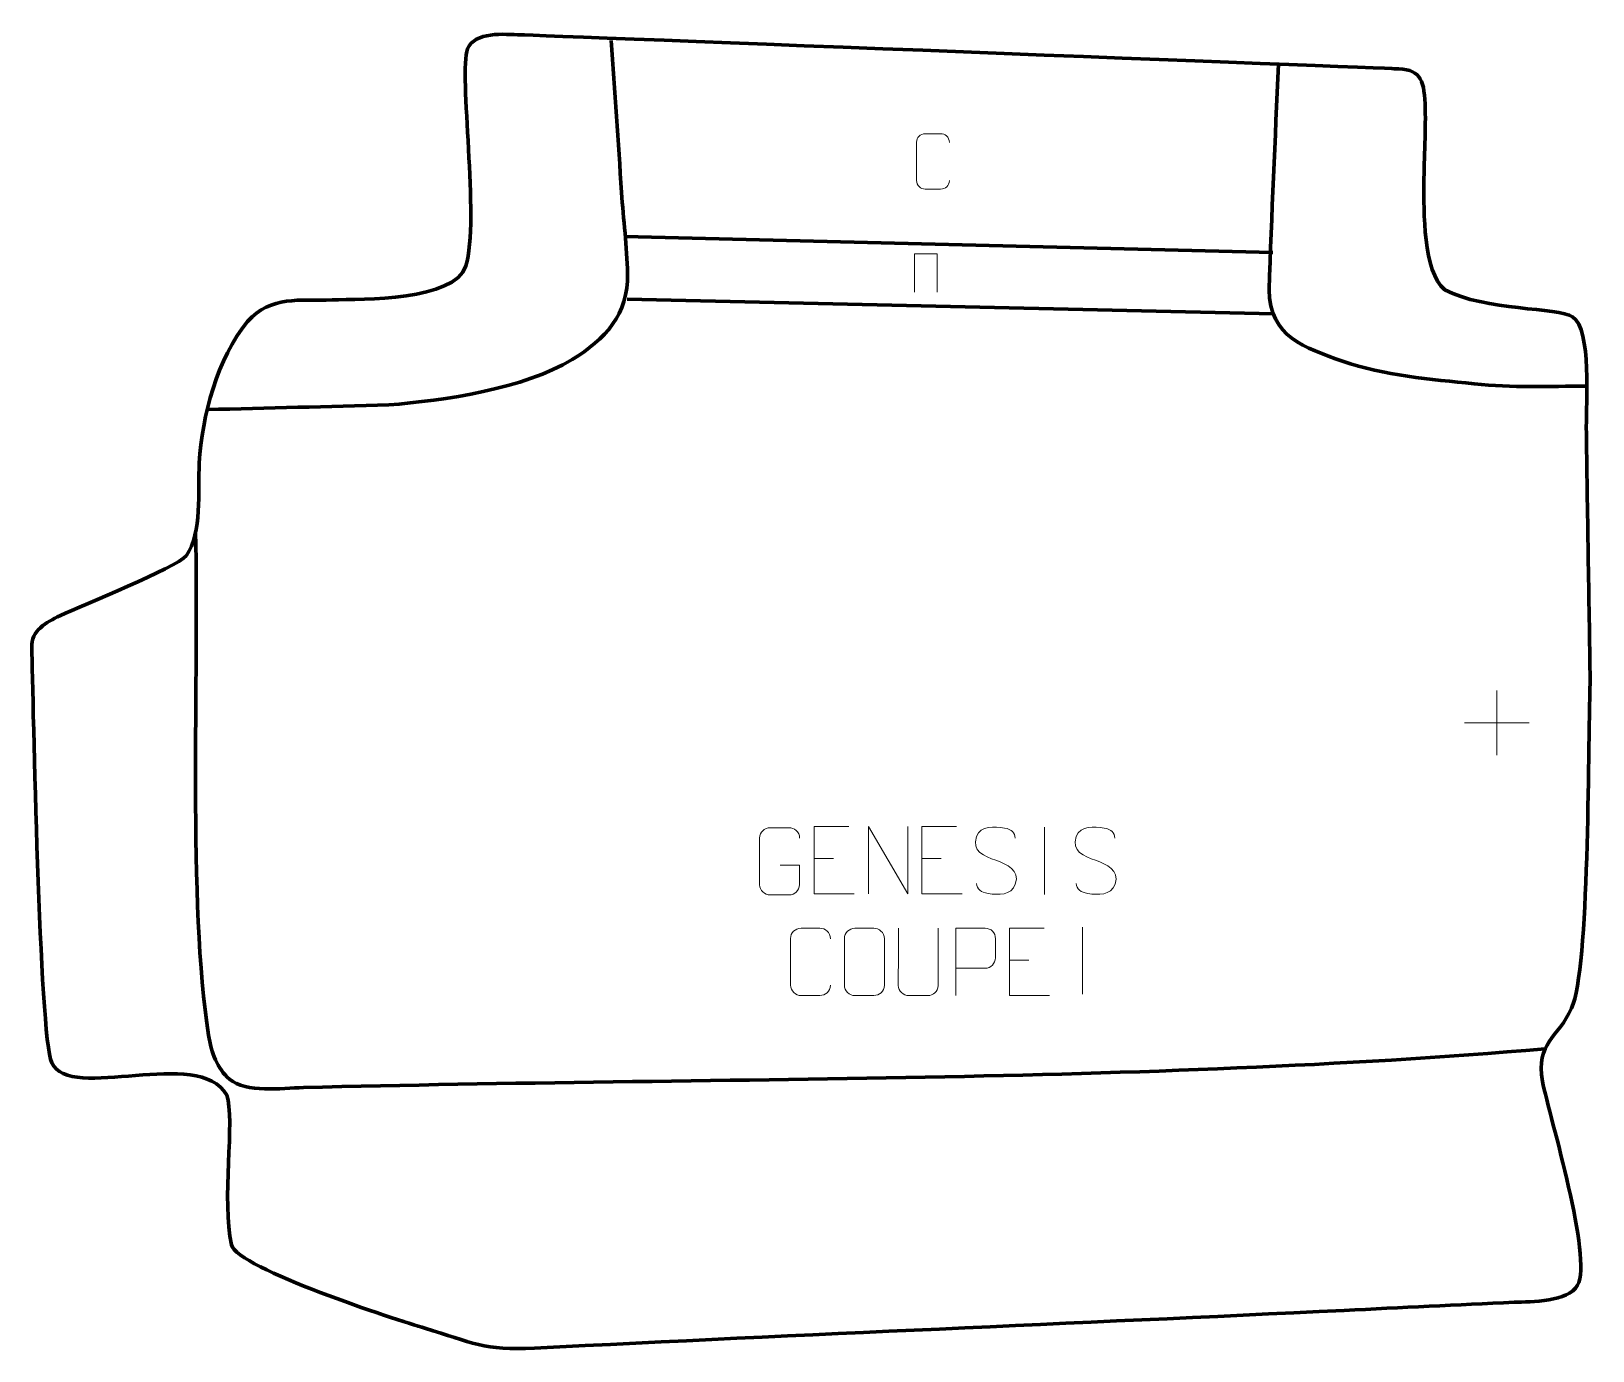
# Model space of a CAD drawing. Header units: millimetres. Extents: x 942 to 1521, y 65 to 555.
import ezdxf

# ---------------------------------------------------------------- set-up
doc = ezdxf.new("R2010")
doc.units = ezdxf.units.MM
doc.header["$MEASUREMENT"] = 0
doc.layers.add('layer 2', color=7, linetype='Continuous')
doc.layers.add('layer 3', color=7, linetype='Continuous')

msp = doc.modelspace()

# ---------------------------------------------------------------- linework, layer by layer
at = {"layer": 'layer 2', "color": 142, "lineweight": 158}
for points, knots in [([(1007.1269, 414.6988), (1029.5713, 415.2824), (1052.0371, 415.7994), (1074.4772, 416.4474), (1074.4772, 416.4474), (1094.7615, 417.9849), (1125.1549, 422.5803), (1142.526, 433.2576), (1142.526, 433.2576), (1154.884, 440.8536), (1163.4464, 449.9893), (1163.1162, 465.1906), (1163.1162, 465.1906), (1162.9006, 475.1178), (1161.6009, 485.3494), (1160.9125, 495.3014), (1160.9125, 495.3014), (1159.6813, 514.1072), (1158.3592, 532.9062), (1156.9949, 551.7028)], [0, 0, 0, 0, 0.16666667, 0.16666667, 0.16666667, 0.16666667, 0.33333333, 0.33333333, 0.33333333, 0.33333333, 0.5, 0.5, 0.5, 0.5, 0.66666667, 0.66666667, 0.66666667, 0.66666667, 1, 1, 1, 1]), ([(1404.714, 542.9031), (1403.5369, 515.0418), (1402.1079, 486.9971), (1401.2643, 459.1429), (1401.2643, 459.1429), (1401.3247, 441.7352), (1414.5458, 437.6744), (1428.5107, 432.6537), (1428.5107, 432.6537), (1443.9196, 427.2765), (1461.1139, 426.0186), (1477.354, 424.255), (1477.354, 424.255), (1491.6538, 422.7021), (1504.9437, 423.4334), (1519.2274, 423.3923)], [0, 0, 0, 0, 0.2, 0.2, 0.2, 0.2, 0.4, 0.4, 0.4, 0.4, 0.6, 0.6, 0.6, 0.6, 1, 1, 1, 1]), ([(1503.6702, 177.4774), (1352.5528, 164.6361), (1194.9884, 167.0508), (1042.8066, 163.0884), (1042.8066, 163.0884), (1034.6385, 162.8758), (1021.665, 160.9871), (1015.3504, 166.2835), (1015.3504, 166.2835), (1010.8625, 170.0477), (1008.6857, 176.0538), (1007.6348, 182.5862), (1007.6348, 182.5862), (999.9433, 230.4009), (1004.0594, 317.3993), (1002.8213, 369.2258)], [0, 0, 0, 0, 0.2, 0.2, 0.2, 0.2, 0.4, 0.4, 0.4, 0.4, 0.6, 0.6, 0.6, 0.6, 1, 1, 1, 1])]:
    msp.add_open_spline(points, degree=3, knots=knots, dxfattribs=at)
at = {"layer": 'layer 2', "color": 250, "lineweight": 9}
for points, knots in [([(1282.6079, 499.6809), (1282.4927, 497.7665), (1281.1107, 496.5474), (1279.3411, 496.5385), (1279.3411, 496.5385), (1277.4196, 496.5388), (1275.4982, 496.5388), (1273.5772, 496.5385), (1273.5772, 496.5385), (1271.991, 496.4516), (1270.366, 498.0044), (1270.3752, 499.6666), (1270.3752, 499.6666), (1270.3755, 504.421), (1270.3755, 509.175), (1270.3752, 513.9288), (1270.3752, 513.9288), (1270.3787, 515.6905), (1271.818, 517.1072), (1273.5915, 517.096), (1273.5915, 517.096), (1275.5078, 517.096), (1277.4244, 517.096), (1279.3411, 517.096), (1279.3411, 517.096), (1280.945, 517.1253), (1282.5859, 515.8963), (1282.6079, 513.8878)], [0, 0, 0, 0, 0.125, 0.125, 0.125, 0.125, 0.25, 0.25, 0.25, 0.25, 0.375, 0.375, 0.375, 0.375, 0.5, 0.5, 0.5, 0.5, 0.625, 0.625, 0.625, 0.625, 0.75, 0.75, 0.75, 0.75, 1, 1, 1, 1]), ([(1269.6712, 458.3219), (1269.6712, 458.3219), (1269.6712, 472.5579), (1269.6712, 472.5579), (1269.6712, 472.5579), (1269.6712, 472.5579), (1278.0269, 472.5579), (1278.0269, 472.5579), (1278.0269, 472.5579), (1278.0269, 472.5579), (1278.0269, 458.3219), (1278.0269, 458.3219)], [0, 0, 0, 0, 0.25, 0.25, 0.25, 0.25, 0.5, 0.5, 0.5, 0.5, 1, 1, 1, 1]), ([(1219.8321, 245.5781), (1219.8321, 245.5781), (1227.0002, 245.5781), (1227.0002, 245.5781), (1227.0002, 245.5781), (1227.0002, 245.5781), (1227.0002, 238.41), (1227.0002, 238.41), (1227.0002, 238.41), (1226.8605, 236.0866), (1225.1833, 234.607), (1223.0355, 234.5962), (1223.0355, 234.5962), (1220.7037, 234.5966), (1218.3717, 234.5966), (1216.0402, 234.5962), (1216.0402, 234.5962), (1214.1153, 234.4908), (1212.1431, 236.3753), (1212.1543, 238.3926), (1212.1543, 238.3926), (1212.1547, 244.1627), (1212.1547, 249.9324), (1212.1543, 255.7017), (1212.1543, 255.7017), (1212.1585, 257.8398), (1213.9053, 259.559), (1216.0576, 259.5456), (1216.0576, 259.5456), (1218.3833, 259.5456), (1220.7094, 259.5456), (1223.0355, 259.5456), (1223.0355, 259.5456), (1224.9822, 259.581), (1226.9736, 258.0895), (1227.0002, 255.6518)], [0, 0, 0, 0, 0.1, 0.1, 0.1, 0.1, 0.2, 0.2, 0.2, 0.2, 0.3, 0.3, 0.3, 0.3, 0.4, 0.4, 0.4, 0.4, 0.5, 0.5, 0.5, 0.5, 0.6, 0.6, 0.6, 0.6, 0.7, 0.7, 0.7, 0.7, 0.8, 0.8, 0.8, 0.8, 1, 1, 1, 1]), ([(1245.283, 259.9488), (1245.283, 259.9488), (1232.4091, 259.9488), (1232.4091, 259.9488), (1232.4091, 259.9488), (1232.4091, 259.9488), (1232.4091, 234.9952), (1232.4091, 234.9952), (1232.4091, 234.9952), (1232.4091, 234.9952), (1247.2749, 234.9952), (1247.2749, 234.9952)], [0, 0, 0, 0, 0.25, 0.25, 0.25, 0.25, 0.5, 0.5, 0.5, 0.5, 1, 1, 1, 1]), ([(1252.5146, 234.9953), (1252.5146, 234.9953), (1252.5146, 259.9488), (1252.5146, 259.9488), (1252.5146, 259.9488), (1252.5146, 259.9488), (1267.1694, 234.9953), (1267.1694, 234.9953), (1267.1694, 234.9953), (1267.1694, 234.9953), (1267.1694, 259.9488), (1267.1694, 259.9488)], [0, 0, 0, 0, 0.25, 0.25, 0.25, 0.25, 0.5, 0.5, 0.5, 0.5, 1, 1, 1, 1]), ([(1285.283, 259.9488), (1285.283, 259.9488), (1272.4091, 259.9488), (1272.4091, 259.9488), (1272.4091, 259.9488), (1272.4091, 259.9488), (1272.4091, 234.9952), (1272.4091, 234.9952), (1272.4091, 234.9952), (1272.4091, 234.9952), (1287.2749, 234.9952), (1287.2749, 234.9952)], [0, 0, 0, 0, 0.25, 0.25, 0.25, 0.25, 0.5, 0.5, 0.5, 0.5, 1, 1, 1, 1]), ([(1299.842, 247.472), (1295.5937, 248.9424), (1290.6856, 250.7382), (1292.6907, 256.2585), (1292.6907, 256.2585), (1294.1942, 260.3984), (1299.4078, 260.0099), (1303.0114, 259.4088), (1303.0114, 259.4088), (1305.872, 258.9316), (1306.7367, 257.7184), (1307.0473, 255.6343)], [0, 0, 0, 0, 0.25, 0.25, 0.25, 0.25, 0.5, 0.5, 0.5, 0.5, 1, 1, 1, 1]), ([(1336.842, 247.472), (1332.5937, 248.9424), (1327.6856, 250.7382), (1329.6907, 256.2585), (1329.6907, 256.2585), (1331.1942, 260.3984), (1336.4078, 260.0099), (1340.0114, 259.4088), (1340.0114, 259.4088), (1342.872, 258.9316), (1343.7367, 257.7184), (1344.0473, 255.6343)], [0, 0, 0, 0, 0.25, 0.25, 0.25, 0.25, 0.5, 0.5, 0.5, 0.5, 1, 1, 1, 1]), ([(1299.842, 247.4719), (1303.8606, 245.8252), (1308.8901, 243.9369), (1307.0561, 238.5766), (1307.0561, 238.5766), (1305.5963, 234.3102), (1300.6855, 234.5669), (1296.9594, 235.1216), (1296.9594, 235.1216), (1294.2094, 235.5314), (1292.9885, 236.7449), (1292.6105, 238.8571)], [0, 0, 0, 0, 0.25, 0.25, 0.25, 0.25, 0.5, 0.5, 0.5, 0.5, 1, 1, 1, 1]), ([(1336.842, 247.4719), (1340.8606, 245.8252), (1345.8901, 243.9369), (1344.0561, 238.5766), (1344.0561, 238.5766), (1342.5963, 234.3102), (1337.6855, 234.5669), (1333.9594, 235.1216), (1333.9594, 235.1216), (1331.2094, 235.5314), (1329.9885, 236.7449), (1329.6105, 238.8571)], [0, 0, 0, 0, 0.25, 0.25, 0.25, 0.25, 0.5, 0.5, 0.5, 0.5, 1, 1, 1, 1]), ([(1238.4557, 201.0818), (1238.3159, 198.7584), (1236.6387, 197.2788), (1234.491, 197.268), (1234.491, 197.268), (1232.1591, 197.2684), (1229.8272, 197.2684), (1227.4957, 197.268), (1227.4957, 197.268), (1225.5707, 197.1626), (1223.5986, 199.0471), (1223.6098, 201.0644), (1223.6098, 201.0644), (1223.6102, 206.8345), (1223.6102, 212.6042), (1223.6098, 218.3735), (1223.6098, 218.3735), (1223.614, 220.5116), (1225.3607, 222.2308), (1227.5131, 222.2173), (1227.5131, 222.2173), (1229.8388, 222.2173), (1232.1649, 222.2173), (1234.491, 222.2173), (1234.491, 222.2173), (1236.4376, 222.2528), (1238.429, 220.7613), (1238.4557, 218.3237)], [0, 0, 0, 0, 0.125, 0.125, 0.125, 0.125, 0.25, 0.25, 0.25, 0.25, 0.375, 0.375, 0.375, 0.375, 0.5, 0.5, 0.5, 0.5, 0.625, 0.625, 0.625, 0.625, 0.75, 0.75, 0.75, 0.75, 1, 1, 1, 1]), ([(1247.5131, 222.2173), (1249.8388, 222.2173), (1252.1649, 222.2173), (1254.491, 222.2173), (1254.491, 222.2173), (1256.4376, 222.2529), (1258.429, 220.7613), (1258.4557, 218.3237), (1258.4557, 218.3237), (1258.4553, 212.5768), (1258.4553, 206.8295), (1258.4557, 201.0818), (1258.4557, 201.0818), (1258.3159, 198.7584), (1256.6387, 197.2788), (1254.491, 197.268), (1254.491, 197.268), (1252.1591, 197.2684), (1249.8272, 197.2684), (1247.4957, 197.268), (1247.4957, 197.268), (1245.5707, 197.1626), (1243.5986, 199.0471), (1243.6098, 201.0644), (1243.6098, 201.0644), (1243.6101, 206.8345), (1243.6101, 212.6042), (1243.6098, 218.3735), (1243.6098, 218.3735), (1243.614, 220.5116), (1245.3607, 222.2308), (1247.5131, 222.2173)], [0, 0, 0, 0, 0.11111111, 0.11111111, 0.11111111, 0.11111111, 0.22222222, 0.22222222, 0.22222222, 0.22222222, 0.33333333, 0.33333333, 0.33333333, 0.33333333, 0.44444444, 0.44444444, 0.44444444, 0.44444444, 0.55555556, 0.55555556, 0.55555556, 0.55555556, 0.66666667, 0.66666667, 0.66666667, 0.66666667, 0.77777778, 0.77777778, 0.77777778, 0.77777778, 1, 1, 1, 1]), ([(1278.3599, 222.2218), (1278.3595, 216.6823), (1278.4553, 206.4805), (1278.4557, 200.9401), (1278.4557, 200.9401), (1278.3159, 198.7006), (1276.6387, 197.2744), (1274.491, 197.2639), (1274.491, 197.2639), (1272.1591, 197.2643), (1269.8272, 197.2643), (1267.4957, 197.2639), (1267.4957, 197.2639), (1265.5707, 197.1624), (1263.5986, 198.9789), (1263.6098, 200.9234), (1263.6098, 200.9234), (1263.6101, 206.4853), (1263.7055, 216.6607), (1263.7051, 222.2218)], [0, 0, 0, 0, 0.16666667, 0.16666667, 0.16666667, 0.16666667, 0.33333333, 0.33333333, 0.33333333, 0.33333333, 0.5, 0.5, 0.5, 0.5, 0.66666667, 0.66666667, 0.66666667, 0.66666667, 1, 1, 1, 1]), ([(1285.021, 197.2641), (1285.021, 197.2641), (1285.021, 222.2177), (1285.021, 222.2177), (1285.021, 222.2177), (1288.616, 222.2177), (1292.2113, 222.2177), (1295.8067, 222.2177), (1295.8067, 222.2177), (1298.1319, 222.1798), (1299.6893, 220.6897), (1299.6851, 218.3236), (1299.6851, 218.3236), (1299.6847, 216.2879), (1299.6847, 213.2286), (1299.6851, 211.1926), (1299.6851, 211.1926), (1299.6786, 209.3172), (1297.8664, 207.3753), (1295.8568, 207.3562), (1295.8568, 207.3562), (1295.8568, 207.3562), (1285.021, 207.3562), (1285.021, 207.3562)], [0, 0, 0, 0, 0.14285714, 0.14285714, 0.14285714, 0.14285714, 0.28571429, 0.28571429, 0.28571429, 0.28571429, 0.42857143, 0.42857143, 0.42857143, 0.42857143, 0.57142857, 0.57142857, 0.57142857, 0.57142857, 0.71428571, 0.71428571, 0.71428571, 0.71428571, 1, 1, 1, 1]), ([(1317.7941, 222.2177), (1317.7941, 222.2177), (1304.9202, 222.2177), (1304.9202, 222.2177), (1304.9202, 222.2177), (1304.9202, 222.2177), (1304.9202, 197.2641), (1304.9202, 197.2641), (1304.9202, 197.2641), (1304.9202, 197.2641), (1319.786, 197.2641), (1319.786, 197.2641)], [0, 0, 0, 0, 0.25, 0.25, 0.25, 0.25, 0.5, 0.5, 0.5, 0.5, 1, 1, 1, 1])]:
    msp.add_open_spline(points, degree=3, knots=knots, dxfattribs=at)
at = {"layer": 'layer 2', "color": 142, "lineweight": 158}
for points in [[(1161.953, 478.9548), (1161.953, 478.9548), (1402.6261, 473.0492), (1402.6261, 473.0492)], [(1162.9642, 455.6916), (1162.9642, 455.6916), (1403.0062, 450.225), (1403.0062, 450.225)]]:
    msp.add_open_spline(points, degree=3, dxfattribs=at)
at = {"layer": 'layer 2', "color": 250, "lineweight": 9}
for points in [[(1485.7929, 310.4107), (1485.7929, 310.4107), (1485.7929, 286.4328), (1485.7929, 286.4328)], [(1473.804, 298.4217), (1473.804, 298.4217), (1497.7819, 298.4217), (1497.7819, 298.4217)], [(1317.8365, 259.7852), (1317.8365, 259.7852), (1317.8365, 234.8111), (1317.8365, 234.8111)], [(1232.4091, 248.0691), (1232.4091, 248.0691), (1239.5772, 248.0691), (1239.5772, 248.0691)], [(1272.4091, 248.0691), (1272.4091, 248.0691), (1279.5772, 248.0691), (1279.5772, 248.0691)], [(1331.9586, 222.6839), (1331.9586, 222.6839), (1331.9586, 197.7098), (1331.9586, 197.7098)], [(1304.9202, 210.338), (1304.9202, 210.338), (1312.0883, 210.338), (1312.0883, 210.338)]]:
    msp.add_open_spline(points, degree=3, dxfattribs=at)
at = {"layer": 'layer 3', "color": 242, "lineweight": 158}
msp.add_open_spline([(1447.6833, 541.2234), (1457.2015, 541.2734), (1458.6611, 537.5853), (1459.1403, 528.2022), (1459.1403, 528.2022), (1459.4886, 518.8558), (1458.7333, 508.2888), (1458.6846, 498.6629), (1458.6846, 498.6629), (1458.7148, 488.7528), (1458.2731, 465.7174), (1466.4719, 459.202), (1466.4719, 459.202), (1481.3592, 451.1883), (1508.4967, 452.7938), (1513.9007, 449.1432), (1513.9007, 449.1432), (1521.0075, 444.3423), (1518.9392, 416.7799), (1518.9717, 408.4468), (1518.9717, 408.4468), (1519.3461, 376.7979), (1519.9903, 345.1393), (1520.4034, 313.4867), (1520.4034, 313.4867), (1519.5655, 286.5381), (1520.1215, 207.3568), (1513.5056, 192.5517), (1513.5056, 192.5517), (1508.5693, 181.5053), (1500.076, 179.8946), (1502.67, 165.4029), (1502.67, 165.4029), (1505.5685, 151.6902), (1521.3699, 99.7177), (1515.7271, 89.747), (1515.7271, 89.747), (1512.1648, 83.4526), (1498.6441, 83.7031), (1492.1773, 83.4231), (1492.1773, 83.4231), (1471.1664, 82.5133), (1450.1627, 81.4346), (1429.1568, 80.4137), (1429.1568, 80.4137), (1328.9817, 75.5971), (1228.7811, 71.4752), (1128.6159, 66.3764), (1128.6159, 66.3764), (1109.9789, 65.4278), (1105.2552, 68.5807), (1087.8632, 73.8009), (1087.8632, 73.8009), (1077.7737, 76.8293), (1018.3599, 95.8659), (1016.0996, 104.7712), (1016.0996, 104.7712), (1012.4411, 120.6824), (1017.546, 151.4525), (1014.3598, 160.3159), (1014.3598, 160.3159), (1004.0737, 178.5143), (956.1591, 157.4905), (949.4077, 172.3166), (949.4077, 172.3166), (944.7864, 182.4651), (942.5079, 307.5236), (941.991, 326.3871), (941.991, 326.3871), (941.8125, 332.9055), (947.1763, 335.591), (952.6152, 338.2695), (952.6152, 338.2695), (961.1198, 342.3186), (995.2741, 355.771), (999.4917, 360.5631), (999.4917, 360.5631), (1005.1736, 369.036), (1003.7464, 384.5516), (1004.1494, 394.8943), (1004.1494, 394.8943), (1005.3168, 412.5844), (1010.7412, 433.4904), (1022.1335, 447.4417), (1022.1335, 447.4417), (1030.7623, 457.0881), (1041.4934, 455.0156), (1053.4872, 455.4088), (1053.4872, 455.4088), (1064.9948, 455.7404), (1098.6952, 454.9878), (1103.155, 468.021), (1103.155, 468.021), (1108.3151, 485.1828), (1100.3325, 539.6062), (1103.778, 548.532), (1103.778, 548.532), (1106.3221, 555.1227), (1117.4376, 553.9498), (1123.4613, 553.8103), (1123.4613, 553.8103), (1129.4849, 553.6707), (1447.6833, 541.2234), (1447.6833, 541.2234)], degree=3, knots=[0, 0, 0, 0, 0.03703704, 0.03703704, 0.03703704, 0.03703704, 0.07407407, 0.07407407, 0.07407407, 0.07407407, 0.11111111, 0.11111111, 0.11111111, 0.11111111, 0.14814815, 0.14814815, 0.14814815, 0.14814815, 0.18518519, 0.18518519, 0.18518519, 0.18518519, 0.22222222, 0.22222222, 0.22222222, 0.22222222, 0.25925926, 0.25925926, 0.25925926, 0.25925926, 0.2962963, 0.2962963, 0.2962963, 0.2962963, 0.33333333, 0.33333333, 0.33333333, 0.33333333, 0.37037037, 0.37037037, 0.37037037, 0.37037037, 0.40740741, 0.40740741, 0.40740741, 0.40740741, 0.44444444, 0.44444444, 0.44444444, 0.44444444, 0.48148148, 0.48148148, 0.48148148, 0.48148148, 0.51851852, 0.51851852, 0.51851852, 0.51851852, 0.55555556, 0.55555556, 0.55555556, 0.55555556, 0.59259259, 0.59259259, 0.59259259, 0.59259259, 0.62962963, 0.62962963, 0.62962963, 0.62962963, 0.66666667, 0.66666667, 0.66666667, 0.66666667, 0.7037037, 0.7037037, 0.7037037, 0.7037037, 0.74074074, 0.74074074, 0.74074074, 0.74074074, 0.77777778, 0.77777778, 0.77777778, 0.77777778, 0.81481481, 0.81481481, 0.81481481, 0.81481481, 0.85185185, 0.85185185, 0.85185185, 0.85185185, 0.88888889, 0.88888889, 0.88888889, 0.88888889, 0.92592593, 0.92592593, 0.92592593, 0.92592593, 1, 1, 1, 1], dxfattribs=at)

doc.saveas('drawing.dxf')
